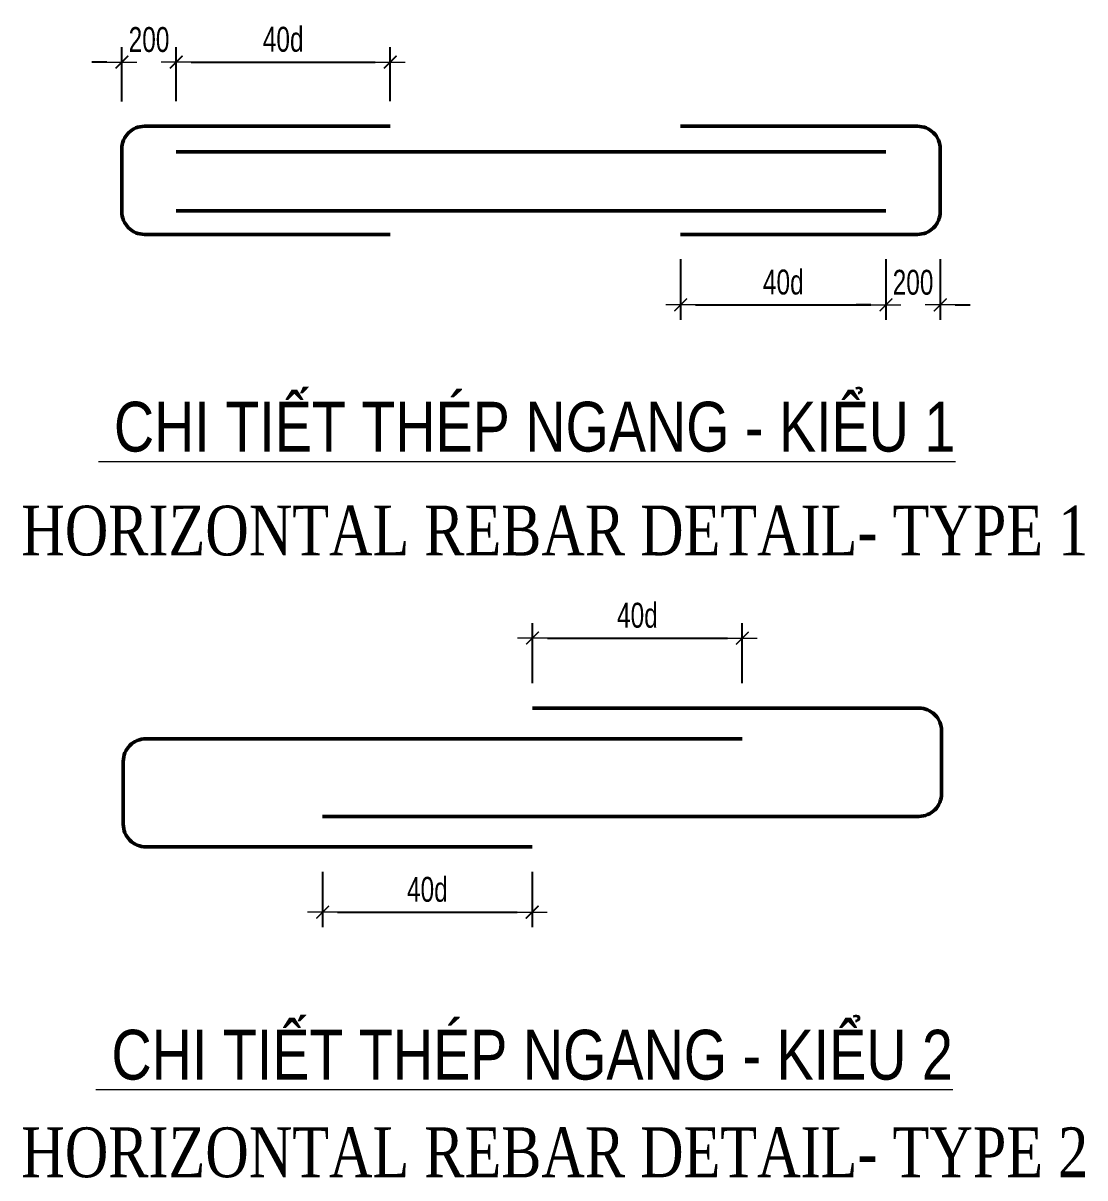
# Model space of a CAD drawing. Header units: millimetres. Extents: x 988833 to 1318015, y -9365 to 47591.
# Drawn here: x 1211363 to 1216690, y 22442 to 28237 of the extents above; entities that cross this region are included whole.
import ezdxf

# ---------------------------------------------------------------- set-up
doc = ezdxf.new("R2010")
doc.units = ezdxf.units.MM
doc.header["$MEASUREMENT"] = 0
doc.layers.get('Defpoints').update_dxf_attribs({"color": 151, "lineweight": 9})
for name, color, linetype, lineweight in [('NDC_S_DIM', 1, 'Continuous', 15), ('NDC_S_ENG TITLE', 3, 'Continuous', 20), ('NDC_S_VN TEXT', 7, 'Continuous', 20)]:
    doc.layers.add(name, color=color, linetype=linetype, lineweight=lineweight)
doc.layers.add('Reinforcement', color=4, linetype='Continuous')
doc.styles.add('ARIAL', font='arial.ttf', dxfattribs={"width": 0.8})
doc.styles.add('NDC_DIM', font='', dxfattribs={"width": 0.75})
doc.styles.add('VNTIMEH', font='vntimeh.shx', dxfattribs={"width": 0.8, "bigfont": 'vns.shx'})
doc.styles.get('NDC_DIM').set_extended_font_data('Dotum')
doc.dimstyles.new('NDC_dim_50', dxfattribs={"dimscale": 50, "dimtxt": 2.5, "dimasz": 1.5, "dimexe": 1.5, "dimexo": 2.5, "dimgap": 1, "dimtad": 1, "dimdec": 0, "dimzin": 0, "dimdsep": 46, "dimtxsty": 'NDC_DIM', "dimblk": 'DIMMARK', "dimcen": 0.09, "dimdle": 1.2, "dimclrd": 1, "dimclre": 1, "dimclrt": 3, "dimadec": 0, "dimazin": 0, "dimtfac": 1, "dimtdec": 0, "dimtix": 1, "dimtofl": 0, "dimtmove": 0, "dimatfit": 3, "dimfxl": 6, "dimfxlon": 1, "dimtolj": 1, "dimtzin": 0, "dimarcsym": 0})

# ---------------------------------------------------------------- blocks, each defined once
blk = doc.blocks.new('DIMMARK')
at = {"layer": 'NDC_S_DIM', "color": 1}
blk.add_line((-1.5, 0), (1, 0), dxfattribs=at)
at = {"layer": 'NDC_S_DIM', "color": 2, "const_width": 0.1}
blk.add_lwpolyline([(-0.424, -0.424), (0.424, 0.424)], dxfattribs=at)
blk = doc.blocks.new('*D100')
at = {"layer": 'Defpoints', "color": 0, "transparency": 16777216}
for p in [(1213204.2, 28041.3), (1212130.6, 27719.6), (1213204.2, 27719.6)]:
    blk.add_point(p, dxfattribs=at)
at = {"layer": 'NDC_S_DIM', "color": 1, "lineweight": -2, "transparency": 16777216}
for p, q in [((1212130.6, 27844.6), (1212130.6, 28116.3)), ((1213204.2, 27844.6), (1213204.2, 28116.3)), ((1212205.6, 28041.3), (1213129.2, 28041.3))]:
    blk.add_line(p, q, dxfattribs=at)
at = {"layer": 'NDC_S_DIM', "color": 1, "lineweight": -2, "transparency": 16777216, "xscale": 75, "yscale": 75, "zscale": 75, "rotation": 180}
blk.add_blockref('DIMMARK', (1212130.6, 28041.3), dxfattribs=at)
at = {"layer": 'NDC_S_DIM', "color": 1, "lineweight": -2, "transparency": 16777216, "xscale": 75, "yscale": 75, "zscale": 75}
blk.add_blockref('DIMMARK', (1213204.2, 28041.3), dxfattribs=at)
at = {"layer": 'NDC_S_DIM', "color": 3, "transparency": 16777216, "insert": (1212667.4, 28155.2), "char_height": 125, "attachment_point": 5, "style": 'NDC_DIM'}
blk.add_mtext('\\A1;40d', dxfattribs=at)
blk = doc.blocks.new('*D101')
at = {"layer": 'Defpoints', "color": 0, "transparency": 16777216}
for p in [(1214661.8, 27176.8), (1215691.7, 27176.8), (1215691.7, 26823)]:
    blk.add_point(p, dxfattribs=at)
at = {"layer": 'NDC_S_DIM', "color": 1, "lineweight": -2, "transparency": 16777216}
for p, q in [((1214661.8, 27051.8), (1214661.8, 26748)), ((1215691.7, 27051.8), (1215691.7, 26748)), ((1214736.8, 26823), (1215616.7, 26823))]:
    blk.add_line(p, q, dxfattribs=at)
at = {"layer": 'NDC_S_DIM', "color": 1, "lineweight": -2, "transparency": 16777216, "xscale": 75, "yscale": 75, "zscale": 75, "rotation": 180}
blk.add_blockref('DIMMARK', (1214661.8, 26823), dxfattribs=at)
at = {"layer": 'NDC_S_DIM', "color": 1, "lineweight": -2, "transparency": 16777216, "xscale": 75, "yscale": 75, "zscale": 75}
blk.add_blockref('DIMMARK', (1215691.7, 26823), dxfattribs=at)
at = {"layer": 'NDC_S_DIM', "color": 3, "transparency": 16777216, "insert": (1215176.8, 26936.8), "char_height": 125, "attachment_point": 5, "style": 'NDC_DIM'}
blk.add_mtext('\\A1;40d', dxfattribs=at)
blk = doc.blocks.new('*D102')
at = {"layer": 'Defpoints', "color": 0, "transparency": 16777216}
for p in [(1214971.2, 25150.8), (1213918.1, 24798.9), (1214971.2, 24798.9)]:
    blk.add_point(p, dxfattribs=at)
at = {"layer": 'NDC_S_DIM', "color": 1, "lineweight": -2, "transparency": 16777216}
for p, q in [((1213918.1, 24923.9), (1213918.1, 25225.8)), ((1214971.2, 24923.9), (1214971.2, 25225.8)), ((1213993.1, 25150.8), (1214896.2, 25150.8))]:
    blk.add_line(p, q, dxfattribs=at)
at = {"layer": 'NDC_S_DIM', "color": 1, "lineweight": -2, "transparency": 16777216, "xscale": 75, "yscale": 75, "zscale": 75, "rotation": 180}
blk.add_blockref('DIMMARK', (1213918.1, 25150.8), dxfattribs=at)
at = {"layer": 'NDC_S_DIM', "color": 1, "lineweight": -2, "transparency": 16777216, "xscale": 75, "yscale": 75, "zscale": 75}
blk.add_blockref('DIMMARK', (1214971.2, 25150.8), dxfattribs=at)
at = {"layer": 'NDC_S_DIM', "color": 3, "transparency": 16777216, "insert": (1214444.7, 25264.7), "char_height": 125, "attachment_point": 5, "style": 'NDC_DIM'}
blk.add_mtext('\\A1;40d', dxfattribs=at)
blk = doc.blocks.new('*D103')
at = {"layer": 'Defpoints', "color": 0, "transparency": 16777216}
for p in [(1212865.1, 24102.8), (1213916.8, 24102.8), (1213916.8, 23775.2)]:
    blk.add_point(p, dxfattribs=at)
at = {"layer": 'NDC_S_DIM', "color": 1, "lineweight": -2, "transparency": 16777216}
for p, q in [((1212865.1, 23977.8), (1212865.1, 23700.2)), ((1213916.8, 23977.8), (1213916.8, 23700.2)), ((1212940.1, 23775.2), (1213841.8, 23775.2))]:
    blk.add_line(p, q, dxfattribs=at)
at = {"layer": 'NDC_S_DIM', "color": 1, "lineweight": -2, "transparency": 16777216, "xscale": 75, "yscale": 75, "zscale": 75, "rotation": 180}
blk.add_blockref('DIMMARK', (1212865.1, 23775.2), dxfattribs=at)
at = {"layer": 'NDC_S_DIM', "color": 1, "lineweight": -2, "transparency": 16777216, "xscale": 75, "yscale": 75, "zscale": 75}
blk.add_blockref('DIMMARK', (1213916.8, 23775.2), dxfattribs=at)
at = {"layer": 'NDC_S_DIM', "color": 3, "transparency": 16777216, "insert": (1213390.9, 23889.1), "char_height": 125, "attachment_point": 5, "style": 'NDC_DIM'}
blk.add_mtext('\\A1;40d', dxfattribs=at)
blk = doc.blocks.new('*D104')
at = {"layer": 'Defpoints', "color": 0, "transparency": 16777216}
for p in [(1211858.1, 28041.3), (1211858.1, 27718.2), (1212130.6, 27719.6)]:
    blk.add_point(p, dxfattribs=at)
at = {"layer": 'NDC_S_DIM', "color": 1, "lineweight": -2, "transparency": 16777216}
for p, q in [((1211858.1, 27843.2), (1211858.1, 28116.3)), ((1212130.6, 27844.6), (1212130.6, 28116.3)), ((1211783.1, 28041.3), (1211708.1, 28041.3)), ((1212205.6, 28041.3), (1212280.6, 28041.3))]:
    blk.add_line(p, q, dxfattribs=at)
at = {"layer": 'NDC_S_DIM', "color": 1, "lineweight": -2, "transparency": 16777216, "xscale": 75, "yscale": 75, "zscale": 75}
blk.add_blockref('DIMMARK', (1211858.1, 28041.3), dxfattribs=at)
at = {"layer": 'NDC_S_DIM', "color": 1, "lineweight": -2, "transparency": 16777216, "xscale": 75, "yscale": 75, "zscale": 75, "rotation": 180}
blk.add_blockref('DIMMARK', (1212130.6, 28041.3), dxfattribs=at)
at = {"layer": 'NDC_S_DIM', "color": 3, "transparency": 16777216, "insert": (1211994.4, 28153.9), "char_height": 125, "attachment_point": 5, "style": 'NDC_DIM'}
blk.add_mtext('\\A1;200', dxfattribs=at)
blk = doc.blocks.new('*D105')
at = {"layer": 'Defpoints', "color": 0, "transparency": 16777216}
for p in [(1215691.7, 27176.8), (1215964.2, 27176.8), (1215691.7, 26823)]:
    blk.add_point(p, dxfattribs=at)
at = {"layer": 'NDC_S_DIM', "color": 1, "lineweight": -2, "transparency": 16777216}
for p, q in [((1215691.7, 27051.8), (1215691.7, 26748)), ((1215964.2, 27051.8), (1215964.2, 26748)), ((1215616.7, 26823), (1215541.7, 26823)), ((1216039.2, 26823), (1216114.2, 26823))]:
    blk.add_line(p, q, dxfattribs=at)
at = {"layer": 'NDC_S_DIM', "color": 1, "lineweight": -2, "transparency": 16777216, "xscale": 75, "yscale": 75, "zscale": 75}
blk.add_blockref('DIMMARK', (1215691.7, 26823), dxfattribs=at)
at = {"layer": 'NDC_S_DIM', "color": 1, "lineweight": -2, "transparency": 16777216, "xscale": 75, "yscale": 75, "zscale": 75, "rotation": 180}
blk.add_blockref('DIMMARK', (1215964.2, 26823), dxfattribs=at)
at = {"layer": 'NDC_S_DIM', "color": 3, "transparency": 16777216, "insert": (1215827.9, 26935.6), "char_height": 125, "attachment_point": 5, "style": 'NDC_DIM'}
blk.add_mtext('\\A1;200', dxfattribs=at)

msp = doc.modelspace()

# ---------------------------------------------------------------- linework, layer by layer
at = {"layer": 'Reinforcement', "lineweight": 50}
for p, q in [((1212130.6, 27590.7), (1215691.7, 27590.7)), ((1212130.6, 27295.2), (1215691.7, 27295.2))]:
    msp.add_line(p, q, dxfattribs=at)
for points in [[(1213204.2, 27719.6), (1211971.9, 27719.6, 0.414214), (1211858.1, 27605.8), (1211858.1, 27290.5, 0.414214), (1211971.9, 27176.8), (1213204.2, 27176.8)], [(1214661.8, 27719.6), (1215850.4, 27719.6, -0.414214), (1215964.2, 27605.8), (1215964.2, 27290.5, -0.414214), (1215850.4, 27176.8), (1214661.8, 27176.8)], [(1212865.1, 24256.1), (1215857.4, 24256.1, 0.414214), (1215971.2, 24369.9), (1215971.2, 24685.2, 0.414214), (1215857.4, 24798.9)], [(1215971.2, 24685.2, 0.414214), (1215857.4, 24798.9), (1213918.1, 24798.9)], [(1214971.2, 24645.5), (1211978.9, 24645.5, 0.414214), (1211865.1, 24531.8), (1211865.1, 24216.5, 0.414214), (1211978.9, 24102.8), (1213916.8, 24102.8)]]:
    msp.add_lwpolyline(points, format="xyb", dxfattribs=at)

# ---------------------------------------------------------------- texts
at = {"layer": 'NDC_S_ENG TITLE', "style": 'VNTIMEH', "width": 0.8}
for s, p in [('horizontal rebar detail- type 1', (1211353.8, 25565.7)), ('horizontal rebar detail- type 2', (1211353.8, 22445.3))]:
    msp.add_text(s, height=250, dxfattribs=at).set_placement(p)
at = {"layer": 'NDC_S_VN TEXT', "style": 'ARIAL', "width": 0.8}
for s, p in [('%%u CHI TIẾT THÉP NGANG - KIỂU 1', (1211740.6, 26086.8)), ('%%u CHI TIẾT THÉP NGANG - KIỂU 2', (1211728.2, 22934.9))]:
    msp.add_text(s, height=250, dxfattribs=at).set_placement(p)

# ---------------------------------------------------------------- dimensions: what is measured, and where the dimension line sits
at = {"layer": 'NDC_S_DIM'}
for base, p1, p2, text, picture, middle in [((1211858.1, 28041.3), (1212130.6, 27719.6), (1211858.1, 27718.2), '200', '*D104', (1211994.4, 28153.9)), ((1213204.2, 28041.3), (1212130.6, 27719.6), (1213204.2, 27719.6), '40d', '*D100', (1212667.4, 28155.2)), ((1215691.7, 26823), (1214661.8, 27176.8), (1215691.7, 27176.8), '40d', '*D101', (1215176.8, 26936.8)), ((1215691.7, 26823), (1215964.2, 27176.8), (1215691.7, 27176.8), '200', '*D105', (1215827.9, 26935.6)), ((1214971.2, 25150.8), (1213918.1, 24798.9), (1214971.2, 24798.9), '40d', '*D102', (1214444.7, 25264.7)), ((1213916.8, 23775.2), (1212865.1, 24102.8), (1213916.8, 24102.8), '40d', '*D103', (1213390.9, 23889.1))]:
    dim = msp.add_linear_dim(base=base, p1=p1, p2=p2, text=text, dimstyle='NDC_dim_50', override={"dimtmove": 1}, dxfattribs=at)
    dim.commit()
    dim.dimension.update_dxf_attribs({"geometry": picture, "text_midpoint": middle})

doc.saveas('drawing.dxf')
